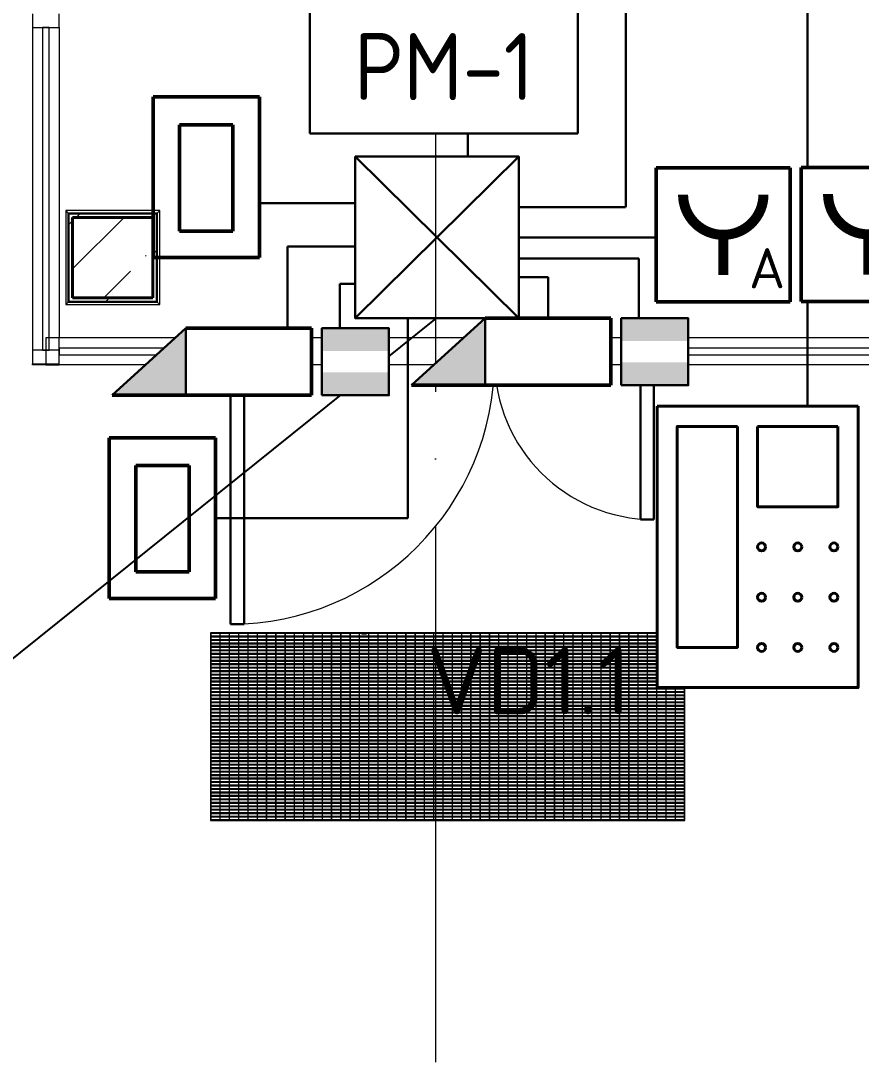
# Model space of a CAD drawing. Header units: millimetres. Extents: x -325553 to 627452, y -28539 to 738858.
# Drawn here: x -33764 to -30626, y 142969 to 146848 of the extents above; entities that cross this region are included whole.
import ezdxf
from ezdxf.enums import TextEntityAlignment as Align

# ---------------------------------------------------------------- set-up
doc = ezdxf.new("R2010")
doc.units = ezdxf.units.MM
doc.set_wipeout_variables(frame=1)
for name, pattern in [('ADSK_Линия сетки', [25, 20, -2.5, 0, -2.5]), ('ADSK_Невидимые', [5, 3, -2]), ('осевая', [2, 1.25, -0.25, 0.25, -0.25]), ('штриховаяX2', [1.5, 1, -0.5])]:
    doc.linetypes.add(name, pattern=pattern)
doc.layers.add('000_доп.МДУ', color=7, linetype='Continuous')
for name, color, linetype, lineweight in [('RC-Извещатели_охранные', 5, 'Continuous', 30), ('RC-Линии_связи-Адресные', 5, 'Continuous', 30), ('RC-Линии_связи-Питание_220В', 6, 'осевая', 40), ('RC-Прочее_оборудование', 5, 'Continuous', 30), ('Витраж', 7, 'Continuous', 9), ('Двери', 252, 'Continuous', 9), ('Лестницы', 252, 'Continuous', 9), ('Линии', 7, 'Continuous', 9), ('Несущие колонны', 252, 'Continuous', 18), ('Обобщенные модели', 252, 'Continuous', 18), ('Ограждение', 252, 'Continuous', 9), ('Оси', 252, 'Continuous', 9), ('Панели витража', 252, 'Continuous', 9), ('Пожарка', 7, 'Continuous', 25), ('СКУД', 1, 'Continuous', 30), ('Стены наружные', 7, 'Continuous', 18)]:
    doc.layers.add(name, color=color, linetype=linetype, lineweight=lineweight)
doc.styles.add('ICOCPEUR', font='isocpeur.ttf', dxfattribs={"height": 250})
doc.styles.add('ISOCPEUR', font='isocpeur.ttf', dxfattribs={"width": 0.9, "height": 350})
doc.styles.add('RubezhCAD', font='', dxfattribs={"oblique": 10})
doc.styles.get("Standard").update_dxf_attribs({"font": ''})
doc.styles.get('RubezhCAD').set_extended_font_data('GOST type A')
doc.styles.get('Standard').set_extended_font_data('GOST type B')
doc.linetypes.add('проект$0$Проводка в коробе', pattern='A,5,[130,ltypeshp.shx,S=1,R=0,X=0,Y=0],1.5,[130,ltypeshp.shx,S=1.5,R=90,X=0,Y=-1],0,[130,ltypeshp.shx,S=2.1,R=90,X=0,Y=1],1,[130,ltypeshp.shx,S=1,R=0,X=0.5,Y=0],5', length=12.5)

# ---------------------------------------------------------------- blocks, each defined once
blk = doc.blocks.new('1 этаж')
at = {"layer": 'Несущие колонны', "lineweight": 9, "true_color": 0x636466}
h = blk.add_hatch(dxfattribs=at)
h.set_pattern_fill('FP_12', color=251, angle=180, style=0, pattern_type=2)
h.set_pattern_definition([(45, (-32119.82, 96), (-224.5064, 224.5064), []), (45, (-31895.32, 96), (-224.5064, 224.5064), [396.875, -79.375, 3.353, -76.022])])
h.paths.add_polyline_path([(-34010.8, -24443.7), (-34010.8, -24143.7), (-34310.8, -24143.7), (-34310.8, -24443.7)])
at = {"layer": 'Витраж', "color": 251, "lineweight": 18, "true_color": 0x636466, "extrusion": (0, 0, -1)}
for p, q in [((-34460.8, -23384.7), (-34460.8, -23434.7)), ((-34360.8, -23434.7), (-34360.8, -23384.7)), ((-34460.8, -23434.7), (-34360.8, -23434.7)), ((-33780.8, -24593.7), (-33830.8, -24593.7)), ((-33830.8, -24593.7), (-33830.8, -24693.7)), ((-33780.8, -24611.2), (-33780.8, -24593.7)), ((-32030.8, -24593.7), (-32080.8, -24593.7)), ((-32080.8, -24593.7), (-32080.8, -24611.2)), ((-32030.8, -24693.7), (-32030.8, -24593.7)), ((-33830.8, -24693.7), (-33780.8, -24693.7)), ((-33780.8, -24693.7), (-33780.8, -24676.2)), ((-32080.8, -24676.2), (-32080.8, -24693.7)), ((-32080.8, -24693.7), (-32030.8, -24693.7))]:
    blk.add_line(p, q, dxfattribs=at)
at = {"layer": 'Витраж', "color": 251, "true_color": 0x636466}
for p, q in [((-34460.8, -23434.7), (-34460.8, -24639.7)), ((-34360.8, -23434.7), (-34360.8, -24593.7)), ((-33830.8, -24593.7), (-34360.8, -24593.7)), ((-32080.8, -24593.7), (-33780.8, -24593.7)), ((-30990.8, -24593.7), (-32030.8, -24593.7)), ((-33830.8, -24693.7), (-34360.8, -24693.7)), ((-33720.8, -24693.7), (-33780.8, -24693.7)), ((-32805.5, -24693.7), (-33670.8, -24693.7)), ((-32190.8, -24693.7), (-32796.1, -24693.7)), ((-32080.8, -24693.7), (-32140.8, -24693.7)), ((-30990.8, -24693.7), (-32030.8, -24693.7))]:
    blk.add_line(p, q, dxfattribs=at)
at = {"layer": 'Витраж', "color": 251, "lineweight": 18, "true_color": 0x636466}
for p, q in [((-34360.8, -24593.7), (-34410.8, -24593.7)), ((-34410.8, -24593.7), (-34410.8, -24693.7)), ((-34360.8, -24693.7), (-34360.8, -24593.7)), ((-34360.8, -24639.7), (-34460.8, -24639.7)), ((-34460.8, -24639.7), (-34460.8, -24689.7)), ((-34360.8, -24689.7), (-34360.8, -24639.7)), ((-34460.8, -24689.7), (-34360.8, -24689.7)), ((-34410.8, -24693.7), (-34360.8, -24693.7))]:
    blk.add_line(p, q, dxfattribs=at)
at = {"layer": 'Двери', "color": 251, "true_color": 0x636466}
for p, q in [((-33780.8, -24611.2), (-33780.8, -24676.2)), ((-33710.8, -24611.2), (-33780.8, -24611.2)), ((-33720.8, -24676.2), (-33720.8, -24626.2)), ((-33720.8, -24626.2), (-33710.8, -24626.2)), ((-33710.8, -24626.2), (-33710.8, -24611.2)), ((-32150.8, -24611.2), (-32080.8, -24611.2)), ((-32150.8, -24626.2), (-32150.8, -24611.2)), ((-32140.8, -24626.2), (-32150.8, -24626.2)), ((-32140.8, -24676.2), (-32140.8, -24626.2)), ((-32080.8, -24611.2), (-32080.8, -24676.2)), ((-33780.8, -24676.2), (-33720.8, -24676.2)), ((-32820.8, -24676.2), (-32820.8, -24680.2)), ((-32820.8, -24676.2), (-32820.8, -24680.2)), ((-32820.1, -24676.2), (-32820.8, -24676.2)), ((-32780.8, -24676.2), (-32820.8, -24676.2)), ((-32820.1, -24676.2), (-32820.8, -24676.2)), ((-32820.1, -24676.2), (-32820.8, -24676.2)), ((-32820.8, -24680.2), (-32780.8, -24680.2)), ((-32820.8, -24680.2), (-32820.1, -24680.2)), ((-32820.8, -24680.2), (-32820.1, -24680.2)), ((-32820.8, -24680.2), (-32820.1, -24680.2)), ((-32805.8, -24680.2), (-32805.8, -24740.7)), ((-32795.8, -24740.6), (-32795.8, -24680.2)), ((-32780.8, -24676.2), (-32781.5, -24676.2)), ((-32780.8, -24676.2), (-32781.5, -24676.2)), ((-32780.8, -24676.2), (-32781.5, -24676.2)), ((-32781.5, -24680.2), (-32780.8, -24680.2)), ((-32781.5, -24680.2), (-32780.8, -24680.2)), ((-32781.5, -24680.2), (-32780.8, -24680.2)), ((-32780.8, -24680.2), (-32780.8, -24676.2)), ((-32780.8, -24680.2), (-32780.8, -24676.2)), ((-32080.8, -24676.2), (-32140.8, -24676.2))]:
    blk.add_line(p, q, dxfattribs=at)
at = {"layer": 'Двери', "color": 251, "lineweight": 30, "true_color": 0x636466}
for p, q in [((-33670.8, -24676.2), (-33720.8, -24676.2)), ((-33720.8, -24676.2), (-33720.8, -25661.2)), ((-33670.8, -25661.2), (-33670.8, -24676.2)), ((-32190.8, -25271.2), (-32190.8, -24676.2)), ((-32190.8, -24676.2), (-32140.8, -24676.2)), ((-32140.8, -24676.2), (-32140.8, -25271.2)), ((-32140.8, -25271.2), (-32190.8, -25271.2)), ((-33720.8, -25661.2), (-33670.8, -25661.2))]:
    blk.add_line(p, q, dxfattribs=at)
at = {"layer": 'Двери', "color": 251, "true_color": 0x636466}
for centre, radius, start, end in [((-33720.8, -24676.2), 985, 270, 0), ((-32140.8, -24676.2), 595, 180, 270), ((-32800.8, -24751.2), 12, 0, 180), ((-32800.8, -24751.2), 12, 113.9342, 135), ((-32800.8, -24751.2), 12, 60, 66.0658), ((-32800.8, -24751.2), 12, 150, 180), ((-32800.8, -24751.2), 12, 180, 0), ((-32800.8, -24751.2), 12, 210, 270), ((-32800.8, -24751.2), 12, 285, 345), ((-32800.8, -24751.2), 12, 0, 30)]:
    blk.add_arc(centre, radius, start, end, dxfattribs=at)
at = {"layer": 'Лестницы', "color": 251, "true_color": 0x636466}
for p, q in [((-34460.8, -24693.7), (-34460.8, -24689.7)), ((-34410.8, -24693.7), (-34460.8, -24693.7))]:
    blk.add_line(p, q, dxfattribs=at)
at = {"layer": 'Линии', "color": 251, "linetype": 'ADSK_Невидимые', "ltscale": 100, "true_color": 0x636466}
for p, q in [((-33230.6, -24778.2), (-33214.3, -24778.2)), ((-33230.6, -25698.2), (-33214.3, -25698.2))]:
    blk.add_line(p, q, dxfattribs=at)
at = {"layer": 'Несущие колонны', "color": 251, "lineweight": 40, "true_color": 0x636466}
for p, q in [((-34310.8, -24143.7), (-34310.8, -24443.7)), ((-34010.8, -24143.7), (-34310.8, -24143.7)), ((-34310.8, -24443.7), (-34310.8, -24143.7)), ((-34310.8, -24143.7), (-34010.8, -24143.7)), ((-34010.8, -24443.7), (-34010.8, -24143.7)), ((-34010.8, -24143.7), (-34010.8, -24443.7)), ((-34310.8, -24443.7), (-34010.8, -24443.7)), ((-34010.8, -24443.7), (-34310.8, -24443.7))]:
    blk.add_line(p, q, dxfattribs=at)
at = {"layer": 'Обобщенные модели', "color": 251, "lineweight": 9, "true_color": 0x636466}
for p, q in [((-33794.1, -25693.7), (-33795.8, -25693.7)), ((-33795.8, -25693.7), (-33795.8, -26393.7)), ((-32025.8, -25693.7), (-33795.8, -25693.7)), ((-33795.8, -25693.7), (-33795.8, -25695.7)), ((-33795.8, -25695.7), (-32025.8, -25695.7)), ((-32025.8, -25706.7), (-33795.8, -25706.7)), ((-33795.8, -25706.7), (-33795.8, -25708.6)), ((-33795.8, -25708.6), (-32025.8, -25708.6)), ((-33794.1, -26393.7), (-33794.1, -25693.7)), ((-33759.5, -25693.7), (-33761.1, -25693.7)), ((-33761.1, -25693.7), (-33761.1, -26393.7)), ((-33759.5, -26393.7), (-33759.5, -25693.7)), ((-33724.8, -25693.7), (-33726.5, -25693.7)), ((-33726.5, -25693.7), (-33726.5, -26393.7)), ((-33724.8, -26393.7), (-33724.8, -25693.7)), ((-33690.1, -25693.7), (-33691.8, -25693.7)), ((-33691.8, -25693.7), (-33691.8, -26393.7)), ((-33690.1, -26393.7), (-33690.1, -25693.7)), ((-33655.4, -25693.7), (-33657.1, -25693.7)), ((-33657.1, -25693.7), (-33657.1, -26393.7)), ((-33655.4, -26393.7), (-33655.4, -25693.7)), ((-33620.8, -25693.7), (-33622.4, -25693.7)), ((-33622.4, -25693.7), (-33622.4, -26393.7)), ((-33620.8, -26393.7), (-33620.8, -25693.7)), ((-33586.1, -25693.7), (-33587.8, -25693.7)), ((-33587.8, -25693.7), (-33587.8, -26393.7)), ((-33586.1, -26393.7), (-33586.1, -25693.7)), ((-33551.4, -25693.7), (-33553.1, -25693.7)), ((-33553.1, -25693.7), (-33553.1, -26393.7)), ((-33551.4, -26393.7), (-33551.4, -25693.7)), ((-33516.7, -25693.7), (-33518.4, -25693.7)), ((-33518.4, -25693.7), (-33518.4, -26393.7)), ((-33516.7, -26393.7), (-33516.7, -25693.7)), ((-33482.1, -25693.7), (-33483.7, -25693.7)), ((-33483.7, -25693.7), (-33483.7, -26393.7)), ((-33482.1, -26393.7), (-33482.1, -25693.7)), ((-33447.4, -25693.7), (-33449.1, -25693.7)), ((-33449.1, -25693.7), (-33449.1, -26393.7)), ((-33447.4, -26393.7), (-33447.4, -25693.7)), ((-33412.7, -25693.7), (-33414.4, -25693.7)), ((-33414.4, -25693.7), (-33414.4, -26393.7)), ((-33412.7, -26393.7), (-33412.7, -25693.7)), ((-33378.1, -25693.7), (-33379.7, -25693.7)), ((-33379.7, -25693.7), (-33379.7, -26393.7)), ((-33378.1, -26393.7), (-33378.1, -25693.7)), ((-33343.4, -25693.7), (-33345.1, -25693.7)), ((-33345.1, -25693.7), (-33345.1, -26393.7)), ((-33343.4, -26393.7), (-33343.4, -25693.7)), ((-33308.7, -25693.7), (-33310.4, -25693.7)), ((-33310.4, -25693.7), (-33310.4, -26393.7)), ((-33308.7, -26393.7), (-33308.7, -25693.7)), ((-33274, -25693.7), (-33275.7, -25693.7)), ((-33275.7, -25693.7), (-33275.7, -26393.7)), ((-33274, -26393.7), (-33274, -25693.7)), ((-33239.4, -25693.7), (-33241, -25693.7)), ((-33241, -25693.7), (-33241, -26393.7)), ((-33239.4, -26393.7), (-33239.4, -25693.7)), ((-33204.7, -25693.7), (-33206.4, -25693.7)), ((-33206.4, -25693.7), (-33206.4, -26393.7)), ((-33204.7, -26393.7), (-33204.7, -25693.7)), ((-33170, -25693.7), (-33171.7, -25693.7)), ((-33171.7, -25693.7), (-33171.7, -26393.7)), ((-33170, -26393.7), (-33170, -25693.7)), ((-33135.3, -25693.7), (-33137, -25693.7)), ((-33137, -25693.7), (-33137, -26393.7)), ((-33135.3, -26393.7), (-33135.3, -25693.7)), ((-33100.7, -25693.7), (-33102.3, -25693.7)), ((-33102.3, -25693.7), (-33102.3, -26393.7)), ((-33100.7, -26393.7), (-33100.7, -25693.7)), ((-33066, -25693.7), (-33067.7, -25693.7)), ((-33067.7, -25693.7), (-33067.7, -26393.7)), ((-33066, -26393.7), (-33066, -25693.7)), ((-33031.3, -25693.7), (-33033, -25693.7)), ((-33033, -25693.7), (-33033, -26393.7)), ((-33031.3, -26393.7), (-33031.3, -25693.7)), ((-32996.6, -25693.7), (-32998.3, -25693.7)), ((-32998.3, -25693.7), (-32998.3, -26393.7)), ((-32996.6, -26393.7), (-32996.6, -25693.7)), ((-32962, -25693.7), (-32963.6, -25693.7)), ((-32963.6, -25693.7), (-32963.6, -26393.7)), ((-32962, -26393.7), (-32962, -25693.7)), ((-32927.3, -25693.7), (-32929, -25693.7)), ((-32929, -25693.7), (-32929, -26393.7)), ((-32927.3, -26393.7), (-32927.3, -25693.7)), ((-32892.6, -25693.7), (-32894.3, -25693.7)), ((-32894.3, -25693.7), (-32894.3, -26393.7)), ((-32892.6, -26393.7), (-32892.6, -25693.7)), ((-32858, -25693.7), (-32859.6, -25693.7)), ((-32859.6, -25693.7), (-32859.6, -26393.7)), ((-32858, -26393.7), (-32858, -25693.7)), ((-32823.3, -25693.7), (-32825, -25693.7)), ((-32825, -25693.7), (-32825, -26393.7)), ((-32823.3, -26393.7), (-32823.3, -25693.7)), ((-32788.6, -25693.7), (-32790.3, -25693.7)), ((-32790.3, -25693.7), (-32790.3, -26393.7)), ((-32788.6, -26393.7), (-32788.6, -25693.7)), ((-32753.9, -25693.7), (-32755.6, -25693.7)), ((-32755.6, -25693.7), (-32755.6, -26393.7)), ((-32753.9, -26393.7), (-32753.9, -25693.7)), ((-32719.3, -25693.7), (-32720.9, -25693.7)), ((-32720.9, -25693.7), (-32720.9, -26393.7)), ((-32719.3, -26393.7), (-32719.3, -25693.7)), ((-32684.6, -25693.7), (-32686.3, -25693.7)), ((-32686.3, -25693.7), (-32686.3, -26393.7)), ((-32684.6, -26393.7), (-32684.6, -25693.7)), ((-32649.9, -25693.7), (-32651.6, -25693.7)), ((-32651.6, -25693.7), (-32651.6, -26393.7)), ((-32649.9, -26393.7), (-32649.9, -25693.7)), ((-32615.2, -25693.7), (-32616.9, -25693.7)), ((-32616.9, -25693.7), (-32616.9, -26393.7)), ((-32615.2, -26393.7), (-32615.2, -25693.7)), ((-32580.6, -25693.7), (-32582.2, -25693.7)), ((-32582.2, -25693.7), (-32582.2, -26393.7)), ((-32580.6, -26393.7), (-32580.6, -25693.7)), ((-32545.9, -25693.7), (-32547.6, -25693.7)), ((-32547.6, -25693.7), (-32547.6, -26393.7)), ((-32545.9, -26393.7), (-32545.9, -25693.7)), ((-32511.2, -25693.7), (-32512.9, -25693.7)), ((-32512.9, -25693.7), (-32512.9, -26393.7)), ((-32511.2, -26393.7), (-32511.2, -25693.7)), ((-32476.6, -25693.7), (-32478.2, -25693.7)), ((-32478.2, -25693.7), (-32478.2, -26393.7)), ((-32476.6, -26393.7), (-32476.6, -25693.7)), ((-32441.9, -25693.7), (-32443.6, -25693.7)), ((-32443.6, -25693.7), (-32443.6, -26393.7)), ((-32441.9, -26393.7), (-32441.9, -25693.7)), ((-32407.2, -25693.7), (-32408.9, -25693.7)), ((-32408.9, -25693.7), (-32408.9, -26393.7)), ((-32407.2, -26393.7), (-32407.2, -25693.7)), ((-32372.5, -25693.7), (-32374.2, -25693.7)), ((-32374.2, -25693.7), (-32374.2, -26393.7)), ((-32372.5, -26393.7), (-32372.5, -25693.7)), ((-32337.9, -25693.7), (-32339.5, -25693.7)), ((-32339.5, -25693.7), (-32339.5, -26393.7)), ((-32337.9, -26393.7), (-32337.9, -25693.7)), ((-32303.2, -25693.7), (-32304.9, -25693.7)), ((-32304.9, -25693.7), (-32304.9, -26393.7)), ((-32303.2, -26393.7), (-32303.2, -25693.7)), ((-32268.5, -25693.7), (-32270.2, -25693.7)), ((-32270.2, -25693.7), (-32270.2, -26393.7)), ((-32268.5, -26393.7), (-32268.5, -25693.7)), ((-32233.8, -25693.7), (-32235.5, -25693.7)), ((-32235.5, -25693.7), (-32235.5, -26393.7)), ((-32233.8, -26393.7), (-32233.8, -25693.7)), ((-32199.2, -25693.7), (-32200.8, -25693.7)), ((-32200.8, -25693.7), (-32200.8, -26393.7)), ((-32199.2, -26393.7), (-32199.2, -25693.7)), ((-32164.5, -25693.7), (-32166.2, -25693.7)), ((-32166.2, -25693.7), (-32166.2, -26393.7)), ((-32164.5, -26393.7), (-32164.5, -25693.7)), ((-32129.8, -25693.7), (-32131.5, -25693.7)), ((-32131.5, -25693.7), (-32131.5, -26393.7)), ((-32129.8, -26393.7), (-32129.8, -25693.7)), ((-32095.1, -25693.7), (-32096.8, -25693.7)), ((-32096.8, -25693.7), (-32096.8, -26393.7)), ((-32095.1, -26393.7), (-32095.1, -25693.7)), ((-32060.5, -25693.7), (-32062.1, -25693.7)), ((-32062.1, -25693.7), (-32062.1, -26393.7)), ((-32060.5, -26393.7), (-32060.5, -25693.7)), ((-32025.8, -25693.7), (-32027.5, -25693.7)), ((-32027.5, -25693.7), (-32027.5, -26393.7)), ((-32025.8, -26393.7), (-32025.8, -25693.7)), ((-32025.8, -25695.7), (-32025.8, -25693.7)), ((-32025.8, -25708.6), (-32025.8, -25706.7)), ((-32025.8, -25719.6), (-33795.8, -25719.6)), ((-33795.8, -25719.6), (-33795.8, -25721.5)), ((-33795.8, -25721.5), (-32025.8, -25721.5)), ((-32025.8, -25732.5), (-33795.8, -25732.5)), ((-33795.8, -25732.5), (-33795.8, -25734.4)), ((-33795.8, -25734.4), (-32025.8, -25734.4)), ((-32025.8, -25745.4), (-33795.8, -25745.4)), ((-33795.8, -25745.4), (-33795.8, -25747.4)), ((-33795.8, -25747.4), (-32025.8, -25747.4)), ((-32025.8, -25721.5), (-32025.8, -25719.6)), ((-32025.8, -25734.4), (-32025.8, -25732.5)), ((-32025.8, -25747.4), (-32025.8, -25745.4)), ((-32025.8, -25758.4), (-33795.8, -25758.4)), ((-33795.8, -25758.4), (-33795.8, -25760.3)), ((-33795.8, -25760.3), (-32025.8, -25760.3)), ((-32025.8, -25771.3), (-33795.8, -25771.3)), ((-33795.8, -25771.3), (-33795.8, -25773.2)), ((-33795.8, -25773.2), (-32025.8, -25773.2)), ((-32025.8, -25784.2), (-33795.8, -25784.2)), ((-33795.8, -25784.2), (-33795.8, -25786.1)), ((-33795.8, -25786.1), (-32025.8, -25786.1)), ((-32025.8, -25760.3), (-32025.8, -25758.4)), ((-32025.8, -25773.2), (-32025.8, -25771.3)), ((-32025.8, -25786.1), (-32025.8, -25784.2)), ((-32025.8, -25797.1), (-33795.8, -25797.1)), ((-33795.8, -25797.1), (-33795.8, -25799.1)), ((-33795.8, -25799.1), (-32025.8, -25799.1)), ((-32025.8, -25810.1), (-33795.8, -25810.1)), ((-33795.8, -25810.1), (-33795.8, -25812)), ((-33795.8, -25812), (-32025.8, -25812)), ((-32025.8, -25823), (-33795.8, -25823)), ((-33795.8, -25823), (-33795.8, -25824.9)), ((-33795.8, -25824.9), (-32025.8, -25824.9)), ((-32025.8, -25799.1), (-32025.8, -25797.1)), ((-32025.8, -25812), (-32025.8, -25810.1)), ((-32025.8, -25824.9), (-32025.8, -25823)), ((-32025.8, -25835.9), (-33795.8, -25835.9)), ((-33795.8, -25835.9), (-33795.8, -25837.9)), ((-33795.8, -25837.9), (-32025.8, -25837.9)), ((-32025.8, -25848.9), (-33795.8, -25848.9)), ((-33795.8, -25848.9), (-33795.8, -25850.8)), ((-33795.8, -25850.8), (-32025.8, -25850.8)), ((-32025.8, -25861.8), (-33795.8, -25861.8)), ((-33795.8, -25861.8), (-33795.8, -25863.7)), ((-33795.8, -25863.7), (-32025.8, -25863.7)), ((-32025.8, -25837.9), (-32025.8, -25835.9)), ((-32025.8, -25850.8), (-32025.8, -25848.9)), ((-32025.8, -25863.7), (-32025.8, -25861.8)), ((-32025.8, -25874.7), (-33795.8, -25874.7)), ((-33795.8, -25874.7), (-33795.8, -25876.6)), ((-33795.8, -25876.6), (-32025.8, -25876.6)), ((-32025.8, -25887.6), (-33795.8, -25887.6)), ((-33795.8, -25887.6), (-33795.8, -25889.6)), ((-33795.8, -25889.6), (-32025.8, -25889.6)), ((-32025.8, -25900.6), (-33795.8, -25900.6)), ((-33795.8, -25900.6), (-33795.8, -25902.5)), ((-33795.8, -25902.5), (-32025.8, -25902.5)), ((-32025.8, -25876.6), (-32025.8, -25874.7)), ((-32025.8, -25889.6), (-32025.8, -25887.6)), ((-32025.8, -25902.5), (-32025.8, -25900.6)), ((-32025.8, -25913.5), (-33795.8, -25913.5)), ((-33795.8, -25913.5), (-33795.8, -25915.4)), ((-33795.8, -25915.4), (-32025.8, -25915.4)), ((-32025.8, -25926.4), (-33795.8, -25926.4)), ((-33795.8, -25926.4), (-33795.8, -25928.3)), ((-33795.8, -25928.3), (-32025.8, -25928.3)), ((-32025.8, -25939.3), (-33795.8, -25939.3)), ((-33795.8, -25939.3), (-33795.8, -25941.3)), ((-33795.8, -25941.3), (-32025.8, -25941.3)), ((-32025.8, -25915.4), (-32025.8, -25913.5)), ((-32025.8, -25928.3), (-32025.8, -25926.4)), ((-32025.8, -25941.3), (-32025.8, -25939.3)), ((-32025.8, -25952.3), (-33795.8, -25952.3)), ((-33795.8, -25952.3), (-33795.8, -25954.2)), ((-33795.8, -25954.2), (-32025.8, -25954.2)), ((-32025.8, -25965.2), (-33795.8, -25965.2)), ((-33795.8, -25965.2), (-33795.8, -25967.1)), ((-33795.8, -25967.1), (-32025.8, -25967.1)), ((-32025.8, -25978.1), (-33795.8, -25978.1)), ((-33795.8, -25978.1), (-33795.8, -25980.1)), ((-33795.8, -25980.1), (-32025.8, -25980.1)), ((-32025.8, -25954.2), (-32025.8, -25952.3)), ((-32025.8, -25967.1), (-32025.8, -25965.2)), ((-32025.8, -25980.1), (-32025.8, -25978.1)), ((-32025.8, -25991.1), (-33795.8, -25991.1)), ((-33795.8, -25991.1), (-33795.8, -25993)), ((-33795.8, -25993), (-32025.8, -25993)), ((-32025.8, -26004), (-33795.8, -26004)), ((-33795.8, -26004), (-33795.8, -26005.9)), ((-33795.8, -26005.9), (-32025.8, -26005.9)), ((-32025.8, -26016.9), (-33795.8, -26016.9)), ((-33795.8, -26016.9), (-33795.8, -26018.8)), ((-33795.8, -26018.8), (-32025.8, -26018.8)), ((-32025.8, -25993), (-32025.8, -25991.1)), ((-32025.8, -26005.9), (-32025.8, -26004)), ((-32025.8, -26018.8), (-32025.8, -26016.9)), ((-32025.8, -26029.8), (-33795.8, -26029.8)), ((-33795.8, -26029.8), (-33795.8, -26031.8)), ((-33795.8, -26031.8), (-32025.8, -26031.8)), ((-32025.8, -26042.8), (-33795.8, -26042.8)), ((-33795.8, -26042.8), (-33795.8, -26044.7)), ((-33795.8, -26044.7), (-32025.8, -26044.7)), ((-32025.8, -26055.7), (-33795.8, -26055.7)), ((-33795.8, -26055.7), (-33795.8, -26057.6)), ((-33795.8, -26057.6), (-32025.8, -26057.6)), ((-32025.8, -26031.8), (-32025.8, -26029.8)), ((-32025.8, -26044.7), (-32025.8, -26042.8)), ((-32025.8, -26057.6), (-32025.8, -26055.7)), ((-32025.8, -26068.6), (-33795.8, -26068.6)), ((-33795.8, -26068.6), (-33795.8, -26070.5)), ((-33795.8, -26070.5), (-32025.8, -26070.5)), ((-32025.8, -26081.5), (-33795.8, -26081.5)), ((-33795.8, -26081.5), (-33795.8, -26083.5)), ((-33795.8, -26083.5), (-32025.8, -26083.5)), ((-32025.8, -26094.5), (-33795.8, -26094.5)), ((-33795.8, -26094.5), (-33795.8, -26096.4)), ((-33795.8, -26096.4), (-32025.8, -26096.4)), ((-32025.8, -26070.5), (-32025.8, -26068.6)), ((-32025.8, -26083.5), (-32025.8, -26081.5)), ((-32025.8, -26096.4), (-32025.8, -26094.5)), ((-32025.8, -26107.4), (-33795.8, -26107.4)), ((-33795.8, -26107.4), (-33795.8, -26109.3)), ((-33795.8, -26109.3), (-32025.8, -26109.3)), ((-32025.8, -26120.3), (-33795.8, -26120.3)), ((-33795.8, -26120.3), (-33795.8, -26122.3)), ((-33795.8, -26122.3), (-32025.8, -26122.3)), ((-32025.8, -26133.3), (-33795.8, -26133.3)), ((-33795.8, -26133.3), (-33795.8, -26135.2)), ((-33795.8, -26135.2), (-32025.8, -26135.2)), ((-32025.8, -26109.3), (-32025.8, -26107.4)), ((-32025.8, -26122.3), (-32025.8, -26120.3)), ((-32025.8, -26135.2), (-32025.8, -26133.3)), ((-32025.8, -26146.2), (-33795.8, -26146.2)), ((-33795.8, -26146.2), (-33795.8, -26148.1)), ((-33795.8, -26148.1), (-32025.8, -26148.1)), ((-32025.8, -26159.1), (-33795.8, -26159.1)), ((-33795.8, -26159.1), (-33795.8, -26161)), ((-33795.8, -26161), (-32025.8, -26161)), ((-32025.8, -26172), (-33795.8, -26172)), ((-33795.8, -26172), (-33795.8, -26174)), ((-33795.8, -26174), (-32025.8, -26174)), ((-32025.8, -26148.1), (-32025.8, -26146.2)), ((-32025.8, -26161), (-32025.8, -26159.1)), ((-32025.8, -26174), (-32025.8, -26172)), ((-32025.8, -26185), (-33795.8, -26185)), ((-33795.8, -26185), (-33795.8, -26186.9)), ((-33795.8, -26186.9), (-32025.8, -26186.9)), ((-32025.8, -26197.9), (-33795.8, -26197.9)), ((-33795.8, -26197.9), (-33795.8, -26199.8)), ((-33795.8, -26199.8), (-32025.8, -26199.8)), ((-32025.8, -26210.8), (-33795.8, -26210.8)), ((-33795.8, -26210.8), (-33795.8, -26212.7)), ((-33795.8, -26212.7), (-32025.8, -26212.7)), ((-32025.8, -26186.9), (-32025.8, -26185)), ((-32025.8, -26199.8), (-32025.8, -26197.9)), ((-32025.8, -26212.7), (-32025.8, -26210.8)), ((-32025.8, -26223.7), (-33795.8, -26223.7)), ((-33795.8, -26223.7), (-33795.8, -26225.7)), ((-33795.8, -26225.7), (-32025.8, -26225.7)), ((-32025.8, -26236.7), (-33795.8, -26236.7)), ((-33795.8, -26236.7), (-33795.8, -26238.6)), ((-33795.8, -26238.6), (-32025.8, -26238.6)), ((-32025.8, -26249.6), (-33795.8, -26249.6)), ((-33795.8, -26249.6), (-33795.8, -26251.5)), ((-33795.8, -26251.5), (-32025.8, -26251.5)), ((-32025.8, -26225.7), (-32025.8, -26223.7)), ((-32025.8, -26238.6), (-32025.8, -26236.7)), ((-32025.8, -26251.5), (-32025.8, -26249.6)), ((-32025.8, -26262.5), (-33795.8, -26262.5)), ((-33795.8, -26262.5), (-33795.8, -26264.5)), ((-33795.8, -26264.5), (-32025.8, -26264.5)), ((-32025.8, -26275.5), (-33795.8, -26275.5)), ((-33795.8, -26275.5), (-33795.8, -26277.4)), ((-33795.8, -26277.4), (-32025.8, -26277.4)), ((-32025.8, -26288.4), (-33795.8, -26288.4)), ((-33795.8, -26288.4), (-33795.8, -26290.3)), ((-33795.8, -26290.3), (-32025.8, -26290.3)), ((-32025.8, -26264.5), (-32025.8, -26262.5)), ((-32025.8, -26277.4), (-32025.8, -26275.5)), ((-32025.8, -26290.3), (-32025.8, -26288.4)), ((-32025.8, -26301.3), (-33795.8, -26301.3)), ((-33795.8, -26301.3), (-33795.8, -26303.2)), ((-33795.8, -26303.2), (-32025.8, -26303.2)), ((-32025.8, -26314.2), (-33795.8, -26314.2)), ((-33795.8, -26314.2), (-33795.8, -26316.2)), ((-33795.8, -26316.2), (-32025.8, -26316.2)), ((-32025.8, -26327.2), (-33795.8, -26327.2)), ((-33795.8, -26327.2), (-33795.8, -26329.1)), ((-33795.8, -26329.1), (-32025.8, -26329.1)), ((-32025.8, -26303.2), (-32025.8, -26301.3)), ((-32025.8, -26316.2), (-32025.8, -26314.2)), ((-32025.8, -26329.1), (-32025.8, -26327.2)), ((-32025.8, -26340.1), (-33795.8, -26340.1)), ((-33795.8, -26340.1), (-33795.8, -26342)), ((-33795.8, -26342), (-32025.8, -26342)), ((-32025.8, -26353), (-33795.8, -26353)), ((-33795.8, -26353), (-33795.8, -26354.9)), ((-33795.8, -26354.9), (-32025.8, -26354.9)), ((-32025.8, -26365.9), (-33795.8, -26365.9)), ((-33795.8, -26365.9), (-33795.8, -26367.9)), ((-33795.8, -26367.9), (-32025.8, -26367.9)), ((-32025.8, -26342), (-32025.8, -26340.1)), ((-32025.8, -26354.9), (-32025.8, -26353)), ((-32025.8, -26367.9), (-32025.8, -26365.9)), ((-32025.8, -26378.9), (-33795.8, -26378.9)), ((-33795.8, -26378.9), (-33795.8, -26380.8)), ((-33795.8, -26380.8), (-32025.8, -26380.8)), ((-32025.8, -26391.8), (-33795.8, -26391.8)), ((-33795.8, -26391.8), (-33795.8, -26393.7)), ((-33795.8, -26393.7), (-32025.8, -26393.7)), ((-33795.8, -26393.7), (-33794.1, -26393.7)), ((-33761.1, -26393.7), (-33759.5, -26393.7)), ((-33726.5, -26393.7), (-33724.8, -26393.7)), ((-33691.8, -26393.7), (-33690.1, -26393.7)), ((-33657.1, -26393.7), (-33655.4, -26393.7)), ((-33622.4, -26393.7), (-33620.8, -26393.7)), ((-33587.8, -26393.7), (-33586.1, -26393.7)), ((-33553.1, -26393.7), (-33551.4, -26393.7)), ((-33518.4, -26393.7), (-33516.7, -26393.7)), ((-33483.7, -26393.7), (-33482.1, -26393.7)), ((-33449.1, -26393.7), (-33447.4, -26393.7)), ((-33414.4, -26393.7), (-33412.7, -26393.7)), ((-33379.7, -26393.7), (-33378.1, -26393.7)), ((-33345.1, -26393.7), (-33343.4, -26393.7)), ((-33310.4, -26393.7), (-33308.7, -26393.7)), ((-33275.7, -26393.7), (-33274, -26393.7)), ((-33241, -26393.7), (-33239.4, -26393.7)), ((-33206.4, -26393.7), (-33204.7, -26393.7)), ((-33171.7, -26393.7), (-33170, -26393.7)), ((-33137, -26393.7), (-33135.3, -26393.7)), ((-33102.3, -26393.7), (-33100.7, -26393.7)), ((-33067.7, -26393.7), (-33066, -26393.7)), ((-33033, -26393.7), (-33031.3, -26393.7)), ((-32998.3, -26393.7), (-32996.6, -26393.7)), ((-32963.6, -26393.7), (-32962, -26393.7)), ((-32929, -26393.7), (-32927.3, -26393.7)), ((-32894.3, -26393.7), (-32892.6, -26393.7)), ((-32859.6, -26393.7), (-32858, -26393.7)), ((-32825, -26393.7), (-32823.3, -26393.7)), ((-32790.3, -26393.7), (-32788.6, -26393.7)), ((-32755.6, -26393.7), (-32753.9, -26393.7)), ((-32720.9, -26393.7), (-32719.3, -26393.7)), ((-32686.3, -26393.7), (-32684.6, -26393.7)), ((-32651.6, -26393.7), (-32649.9, -26393.7)), ((-32616.9, -26393.7), (-32615.2, -26393.7)), ((-32582.2, -26393.7), (-32580.6, -26393.7)), ((-32547.6, -26393.7), (-32545.9, -26393.7)), ((-32512.9, -26393.7), (-32511.2, -26393.7)), ((-32478.2, -26393.7), (-32476.6, -26393.7)), ((-32443.6, -26393.7), (-32441.9, -26393.7)), ((-32408.9, -26393.7), (-32407.2, -26393.7)), ((-32374.2, -26393.7), (-32372.5, -26393.7)), ((-32339.5, -26393.7), (-32337.9, -26393.7)), ((-32304.9, -26393.7), (-32303.2, -26393.7)), ((-32270.2, -26393.7), (-32268.5, -26393.7)), ((-32235.5, -26393.7), (-32233.8, -26393.7)), ((-32200.8, -26393.7), (-32199.2, -26393.7)), ((-32166.2, -26393.7), (-32164.5, -26393.7)), ((-32131.5, -26393.7), (-32129.8, -26393.7)), ((-32096.8, -26393.7), (-32095.1, -26393.7)), ((-32062.1, -26393.7), (-32060.5, -26393.7)), ((-32027.5, -26393.7), (-32025.8, -26393.7)), ((-32025.8, -26380.8), (-32025.8, -26378.9)), ((-32025.8, -26393.7), (-32025.8, -26391.8))]:
    blk.add_line(p, q, dxfattribs=at)
at = {"layer": 'Ограждение', "color": 251, "true_color": 0x636466}
for p, q in [((-34335.8, -24118.7), (-34335.8, -24468.7)), ((-33985.8, -24118.7), (-34335.8, -24118.7)), ((-34325.8, -24128.7), (-34335.8, -24118.7)), ((-33985.8, -24118.7), (-33995.8, -24128.7)), ((-33985.8, -24468.7), (-33985.8, -24118.7)), ((-34335.8, -24468.7), (-34325.8, -24458.7)), ((-34335.8, -24468.7), (-33985.8, -24468.7)), ((-33985.8, -24468.7), (-33995.8, -24458.7))]:
    blk.add_line(p, q, dxfattribs=at)
at = {"layer": 'Оси', "color": 251, "linetype": 'ADSK_Линия сетки', "ltscale": 100, "true_color": 0x636466}
blk.add_line((-32955.8, 32206.9), (-32955.8, -33769.9), dxfattribs=at)
at = {"layer": 'Панели витража', "color": 251, "lineweight": 18, "true_color": 0x636466}
for p, q in [((-34398.3, -23434.7), (-34423.3, -23434.7)), ((-34423.3, -23434.7), (-34423.3, -24639.7)), ((-34398.3, -24639.7), (-34398.3, -23434.7)), ((-34423.3, -24639.7), (-34398.3, -24639.7)), ((-33830.8, -24631.2), (-34360.8, -24631.2)), ((-34360.8, -24631.2), (-34360.8, -24656.2)), ((-34360.8, -24656.2), (-33830.8, -24656.2)), ((-33830.8, -24656.2), (-33830.8, -24631.2)), ((-30990.8, -24631.2), (-32030.8, -24631.2)), ((-32030.8, -24631.2), (-32030.8, -24656.2)), ((-32030.8, -24656.2), (-30990.8, -24656.2))]:
    blk.add_line(p, q, dxfattribs=at)
at = {"layer": 'Стены наружные', "color": 251, "lineweight": 30, "true_color": 0x636466}
for p, q in [((-33995.8, -24128.7), (-34325.8, -24128.7)), ((-34325.8, -24128.7), (-34325.8, -24458.7)), ((-33995.8, -24458.7), (-33995.8, -24128.7)), ((-34325.8, -24458.7), (-33995.8, -24458.7))]:
    blk.add_line(p, q, dxfattribs=at)
at = {"layer": 'Стены наружные', "color": 251, "linetype": 'Continuous', "lineweight": 9, "true_color": 0x636466}
for p, q in [((-34325.8, -24171.7), (-34310.8, -24156.7)), ((-34297.8, -24143.7), (-34282.8, -24128.7)), ((-34010.8, -24281), (-33995.8, -24266)), ((-34188.6, -24458.7), (-34173.6, -24443.7))]:
    blk.add_line(p, q, dxfattribs=at)
blk = doc.blocks.new('домофон')
at = {"linetype": 'ByBlock', "lineweight": -2}
blk.add_wipeout([(54835.6, 183369.5), (54835.6, 184419.5), (55585.6, 184419.5), (55585.6, 183369.5)], dxfattribs=at).dxf.layer = 'RC-Извещатели_охранные'
at = {"layer": 'RC-Извещатели_охранные', "linetype": 'ByBlock', "lineweight": -2}
for points in [[(54835.6, 184419.5), (55585.6, 184419.5)], [(54835.6, 184419.5), (54835.6, 183369.5), (55585.6, 183369.5), (55585.6, 184419.5)], [(55135.6, 184344.5), (55135.6, 183519.5), (54910.6, 183519.5), (54910.6, 184344.5), (55135.6, 184344.5)], [(55210.6, 184344.5), (55210.6, 184044.5), (55510.6, 184044.5), (55510.6, 184344.5)], [(55210.6, 184344.5), (55510.6, 184344.5)]]:
    blk.add_lwpolyline(points, dxfattribs=at)
for centre in [(55225.6, 183894.5), (55360.6, 183894.5), (55495.6, 183894.5), (55225.6, 183707), (55360.6, 183707), (55495.6, 183707), (55225.6, 183519.5), (55360.6, 183519.5), (55495.6, 183519.5)]:
    blk.add_circle(centre, 15, dxfattribs=at)
blk = doc.blocks.new('УДП 513-10 исп. 01 АР')
at = {"color": 6, "lineweight": 50}
blk.add_wipeout([(-250, 250), (250, 250), (250, -250), (-250, -250)], dxfattribs=at).dxf.layer = 'СКУД'
at = {"layer": 'СКУД', "color": 6, "lineweight": 50, "ltscale": 30}
for p, q in [((-250, -250), (-250, 250)), ((-250, 250), (250, 250)), ((250, 250), (250, -250)), ((250, -250), (-250, -250))]:
    blk.add_line(p, q, dxfattribs=at)
at = {"layer": 'СКУД', "color": 6, "linetype": 'Continuous', "lineweight": 50, "ltscale": 30, "const_width": 37.5}
blk.add_lwpolyline([(-150, 150, 1), (150, 150, 1)], format="xyb", dxfattribs=at)
blk.add_lwpolyline([(0, 0), (0, -150)], dxfattribs=at)
at = {"layer": 'СКУД', "color": 6, "lineweight": 50, "style": 'ISOCPEUR'}
blk.add_text('А', height=150, dxfattribs=at).set_placement((96, -199.3))
blk = doc.blocks.new('считыватель')
at = {"layer": 'СКУД', "linetype": 'ByBlock', "lineweight": 50, "ltscale": 100}
for p, q in [((-165.4, -250), (-165.4, 250)), ((165.4, 250), (-165.4, 250)), ((165.4, 250), (165.4, -250)), ((-82.7, 163.4), (82.7, 163.4)), ((-82.7, -167.3), (-82.7, 163.4)), ((82.7, 163.4), (82.7, -167.3)), ((82.7, -167.3), (-82.7, -167.3)), ((165.4, -250), (-165.4, -250))]:
    blk.add_line(p, q, dxfattribs=at)
blk = doc.blocks.new('*U1256')
blk.add_wipeout([(-509.8, -125), (-234.3, 125), (234.2, 125), (234.2, -125)]).dxf.layer = 'СКУД'
at = {"layer": 'СКУД'}
h = blk.add_hatch(color=256, dxfattribs=at)
h.dxf.hatch_style = 1
h.set_gradient(color1=(255, 0, 0), color2=(255, 0, 0), tint=1)
h.paths.add_polyline_path([(-509.8, -125), (-234.3, -125), (-234.3, 125)])
at = {"layer": 'СКУД', "lineweight": 50}
for p, q in [((234.2, 125), (-234.3, 125)), ((-509.8, -125), (234.2, -125))]:
    blk.add_line(p, q, dxfattribs=at)
at = {"layer": 'СКУД'}
blk.add_line((234.2, -125), (234.2, 125), dxfattribs=at)
for points in [[(-509.8, -125), (-234.3, 125)], [(-234.3, 125), (-234.3, -125)]]:
    blk.add_lwpolyline(points, dxfattribs=at)
at = {"layer": 'СКУД', "lineweight": 50}
blk.add_lwpolyline([(234.2, -125), (234.2, 125)], dxfattribs=at)
blk = doc.blocks.new('RC-UGO-IOM-01')
at = {"layer": 'RC-Извещатели_охранные'}
blk.add_point((0, 0), dxfattribs=at)
blk.add_attdef('PSTN', text='', height=2.5, dxfattribs=at).set_placement((0.977, 2.603), align=Align.BOTTOM_LEFT)
blk.add_wipeout([(2.5, -2.5), (2.5, 2.5), (-2.5, 2.5), (-2.5, -2.5)]).dxf.layer = 'RC-Извещатели_охранные'
blk.add_wipeout([(-2.5, -2.5), (-2.5, 2.5), (2.5, 2.5), (2.5, -2.5)]).dxf.layer = 'RC-Извещатели_охранные'
h = blk.add_hatch(color=256, dxfattribs=at)
h.dxf.hatch_style = 1
h.paths.add_polyline_path([(2.5, 0.8), (2.5, 2.506), (-2.5, 2.499), (-2.5, 0.8)])
h = blk.add_hatch(color=256, dxfattribs=at)
h.dxf.hatch_style = 1
h.paths.add_polyline_path([(2.5, -2.5), (2.5, -0.794), (-2.5, -0.801), (-2.5, -2.5)])
blk.add_lwpolyline([(-2.5, -2.5), (2.5, -2.5), (2.5, 2.5), (-2.5, 2.5)], close=True, dxfattribs=at)
blk = doc.blocks.new('РМ1')
at = {"layer": 'RC-Прочее_оборудование'}
blk.add_point((0, 0), dxfattribs=at)
blk.add_attdef('PSTN', text='', height=2.5, dxfattribs=at).set_placement((5.721, 2.541), align=Align.BOTTOM_CENTER)
blk.add_wipeout([(4.999, 2.501), (4.999, -2.501), (-4.999, -2.501), (-4.999, 2.501)]).dxf.layer = 'RC-Прочее_оборудование'
blk.add_wipeout([(-4.999, -2.501), (-4.999, 2.501), (4.999, 2.501), (4.999, -2.501)]).dxf.layer = 'RC-Прочее_оборудование'
for p, q in [((-4.999, 2.501), (4.999, 2.501)), ((-4.999, -2.501), (-4.999, 2.501)), ((-4.999, 2.501), (-4.999, 2.501)), ((4.999, 2.501), (4.999, -2.501)), ((4.999, -2.501), (-4.999, -2.501))]:
    blk.add_line(p, q, dxfattribs=at)
at = {"layer": 'RC-Прочее_оборудование', "ltscale": 100, "style": 'ISOCPEUR', "width": 0.9}
blk.add_text('РМ-1', height=2.5, dxfattribs=at).set_placement((0.001, -0.001), align=Align.MIDDLE)
blk = doc.blocks.new('*U1258')
blk.add_wipeout([(-509.8, -125), (-234.3, 125), (234.2, 125), (234.2, -125)]).dxf.layer = 'СКУД'
at = {"layer": 'СКУД'}
h = blk.add_hatch(color=256, dxfattribs=at)
h.dxf.hatch_style = 1
h.set_gradient(color1=(255, 0, 0), color2=(255, 0, 0), tint=1)
h.paths.add_polyline_path([(-509.8, -125), (-234.3, -125), (-234.3, 125)])
at = {"layer": 'СКУД', "lineweight": 50}
for p, q in [((234.2, 125), (-234.3, 125)), ((-509.8, -125), (234.2, -125))]:
    blk.add_line(p, q, dxfattribs=at)
at = {"layer": 'СКУД'}
blk.add_line((234.2, -125), (234.2, 125), dxfattribs=at)
for points in [[(-509.8, -125), (-234.3, 125)], [(-234.3, 125), (-234.3, -125)]]:
    blk.add_lwpolyline(points, dxfattribs=at)
at = {"layer": 'СКУД', "lineweight": 50}
blk.add_lwpolyline([(234.2, -125), (234.2, 125)], dxfattribs=at)

msp = doc.modelspace()

# ---------------------------------------------------------------- linework, layer by layer
at = {"color": 1, "lineweight": 30}
msp.add_line((-32094.7, 146340.8), (-32094.7, 146426.9), dxfattribs=at)
at = {"color": 4, "lineweight": 30}
for p, q in [((-32873, 146167.8), (-32515.2, 146167.8)), ((-32319.1, 144992), (-32319.1, 145737.9)), ((-33036.4, 144992), (-32319.1, 144992))]:
    msp.add_line(p, q, dxfattribs=at)
at = {"color": 92, "lineweight": 30}
msp.add_line((-31904.5, 146039.4), (-31391.4, 146039.4), dxfattribs=at)
at = {"color": 6, "lineweight": 30}
for p, q in [((-32768.1, 145700.8), (-32768.1, 146005.8)), ((-32768.1, 146005.8), (-32515.2, 146005.8)), ((-31456.5, 145961.4), (-31904.5, 145961.4)), ((-31456.5, 145737.9), (-31456.5, 145961.4)), ((-32572.9, 145700.8), (-32572.9, 145866.2)), ((-32572.9, 145866.2), (-32515.2, 145866.2)), ((-31795.6, 145890.6), (-31904.5, 145890.6)), ((-31795.6, 145737.9), (-31795.6, 145890.6))]:
    msp.add_line(p, q, dxfattribs=at)
at = {"color": 7, "lineweight": 30}
msp.add_lwpolyline([(-32515.2, 146340.8), (-31904.5, 146340.8), (-31904.5, 145737.9), (-32515.2, 145737.9)], close=True, dxfattribs=at)
for points in [[(-32515.2, 145737.9), (-31904.5, 146340.8)], [(-32515.2, 146340.8), (-31904.5, 145737.9)]]:
    msp.add_lwpolyline(points, dxfattribs=at)
at = {"color": 7}
msp.add_lwpolyline([(-35381.8, 143192), (-32212.4, 145737.9)], dxfattribs=at)
at = {"layer": 'RC-Линии_связи-Адресные', "color": 3, "linetype": 'штриховаяX2', "ltscale": 2}
for p, q in [((-31505.3, 146151.8), (-31505.3, 147608.6)), ((-30827.2, 147608.6), (-30827.2, 145409.5)), ((-31904.5, 146151.8), (-31505.3, 146151.8))]:
    msp.add_line(p, q, dxfattribs=at)

# ---------------------------------------------------------------- block references
at = {"layer": '000_доп.МДУ', "color": 7, "lineweight": 0}
msp.add_blockref('1 этаж', (740.6, 170258), dxfattribs=at)
at = {"layer": 'СКУД', "xscale": 1.2, "yscale": 1.2, "zscale": 1.2}
for p in [(-33071.5, 146264), (-33234.8, 144992)]:
    msp.add_blockref('считыватель', p, dxfattribs=at)

# ---------------------------------------------------------------- texts
at = {"layer": 'Пожарка', "color": 7, "lineweight": 25, "style": 'ICOCPEUR'}
msp.add_text('VD1.1', height=250, dxfattribs=at).set_placement((-32249.2, 144259.9, 2927.8))

# ---------------------------------------------------------------- next in the draw order: block references
ref = msp.add_blockref('РМ1', (-32184.6, 146677), dxfattribs=dict(xscale=100, yscale=100, zscale=100))
ref.add_attrib('PSTN', '1.5.1.46', dxfattribs={"layer": 'RC-Прочее_оборудование', "color": 0, "height": 250, "style": 'RubezhCAD'}).set_placement((-32199.4, 147261.5), align=Align.TOP_CENTER)
at = {"layer": 'RC-Извещатели_охранные', "color": 1, "ltscale": 0.01, "xscale": 50, "yscale": 50, "zscale": 50}
for p in [(-31396.9, 145612.9), (-32514.4, 145575.8)]:
    msp.add_blockref('RC-UGO-IOM-01', p, dxfattribs=at)
at = {"layer": 'RC-Линии_связи-Питание_220В', "linetype": 'проект$0$Проводка в коробе'}
msp.add_blockref('домофон', (-86223.9, -39010), dxfattribs=at)
at = {"layer": 'СКУД'}
for name, p in [('УДП 513-10 исп. 01 АР', (-31141.4, 146049)), ('УДП 513-10 исп. 01 АР', (-30600.2, 146050.9)), ('*U1258', (-31795.6, 145612.9)), ('*U1256', (-32913.2, 145575.8))]:
    msp.add_blockref(name, p, dxfattribs=at)

doc.saveas('drawing.dxf')
